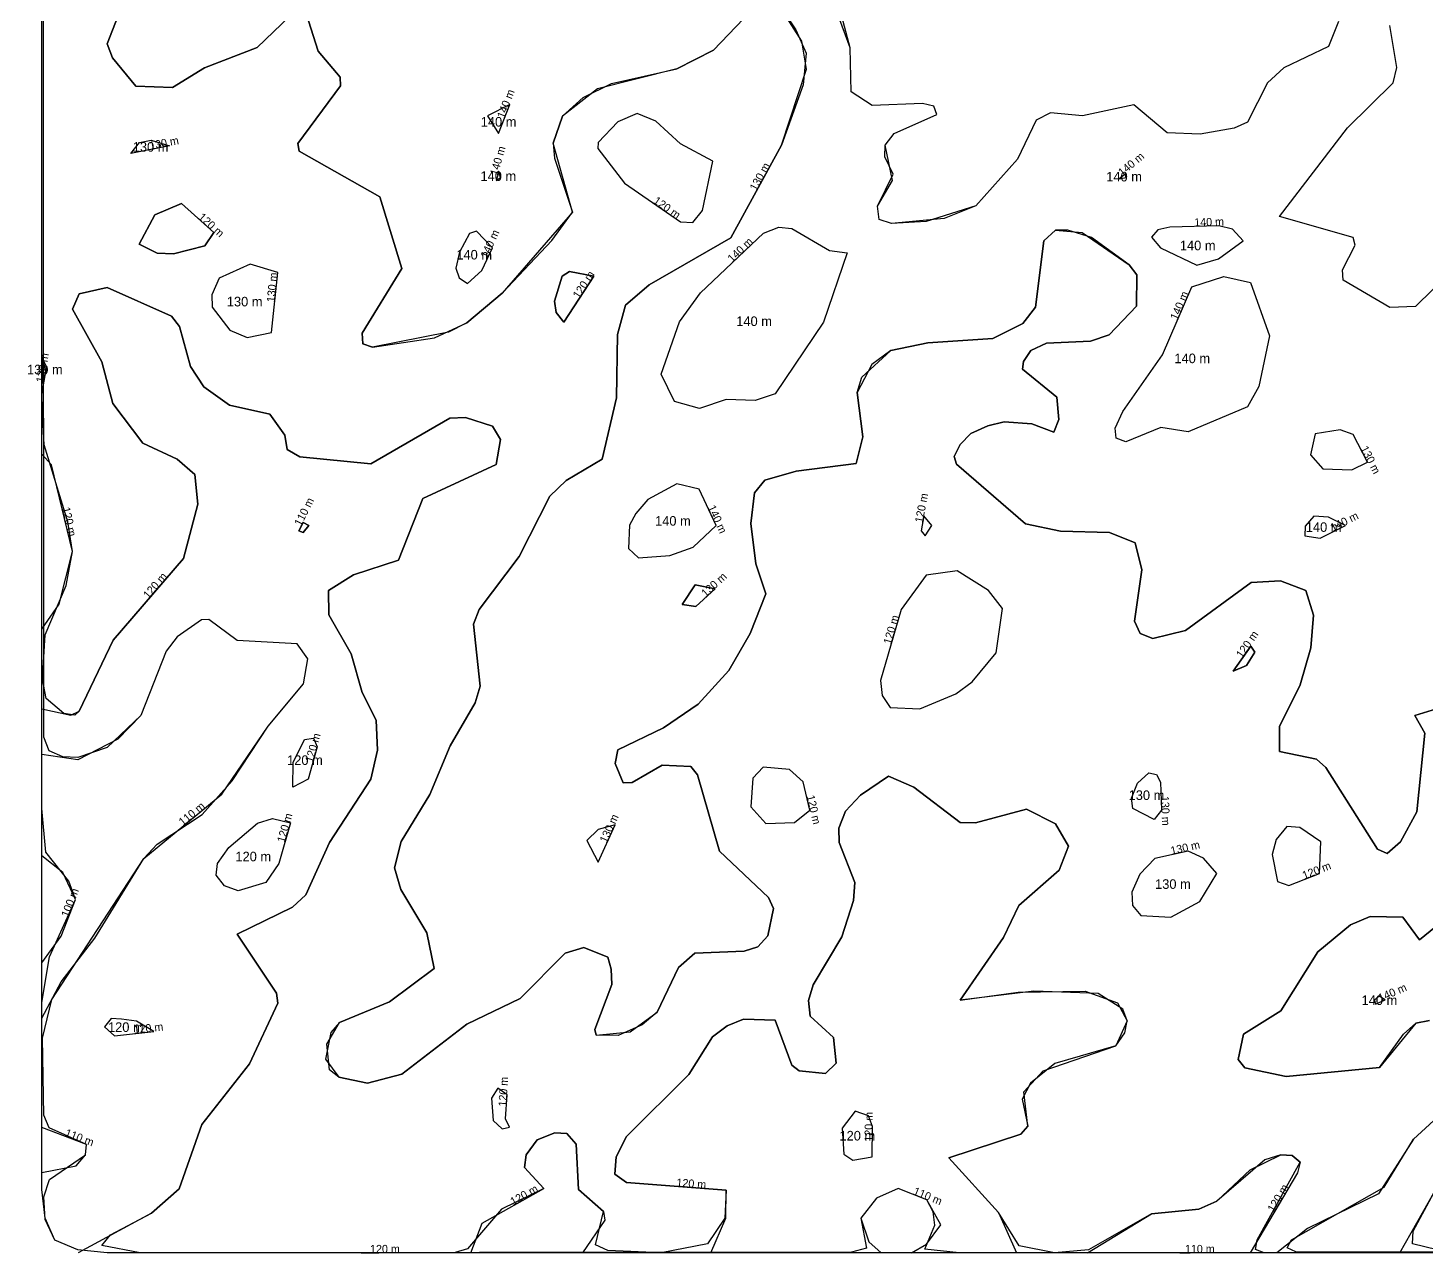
# Model space of a CAD drawing. Extents: x 120.7465 to 120.8269, y 14.0376 to 14.0711.
# Drawn here: x 120.74655 to 120.76166, y 14.0378 to 14.05105 of the extents above; entities that cross this region are included whole.
import ezdxf
from ezdxf.enums import TextEntityAlignment as Align

# ---------------------------------------------------------------- set-up
doc = ezdxf.new("R2010")
doc.units = 0
doc.header["$MEASUREMENT"] = 0
for name, color, linetype in [('Contour_Line_Intermediate', 7, 'Continuous'), ('Contour_Line_Major', 7, 'Continuous'), ('FEATURE_LABEL', 7, 'Continuous'), ('Iso-height_Area', 7, 'Continuous')]:
    doc.layers.add(name, color=color, linetype=linetype)

msp = doc.modelspace()

# ---------------------------------------------------------------- linework, layer by layer
at = {"layer": 'Contour_Line_Intermediate', "color": 36}
for points in [[(120.754481, 14.051588), (120.75485, 14.051029), (120.75496, 14.050774), (120.75493, 14.050433), (120.754696, 14.049781), (120.754145, 14.048778), (120.753264, 14.04827), (120.753006, 14.048049), (120.75292, 14.047732), (120.75291, 14.047047), (120.752754, 14.046384), (120.752367, 14.046155), (120.75219, 14.045985), (120.751859, 14.045334), (120.751425, 14.044759), (120.751364, 14.044602), (120.751434, 14.04393), (120.75138, 14.04375), (120.751111, 14.043285), (120.750893, 14.042759), (120.750582, 14.04225), (120.75051, 14.041968), (120.750577, 14.041733), (120.750859, 14.041264), (120.750938, 14.040879), (120.750456, 14.040516), (120.749914, 14.040293), (120.749821, 14.040187), (120.749764, 14.039899), (120.749907, 14.039704), (120.750218, 14.03964), (120.750589, 14.039737), (120.751293, 14.040275), (120.751869, 14.040553), (120.752355, 14.041045), (120.752557, 14.041104), (120.752815, 14.041001), (120.752854, 14.040871), (120.752861, 14.040705), (120.752674, 14.04022), (120.752691, 14.040156), (120.753057, 14.040195), (120.753348, 14.040405), (120.753582, 14.04089), (120.753756, 14.041044), (120.754292, 14.041065), (120.754438, 14.041114), (120.754547, 14.041232), (120.754607, 14.041528), (120.754554, 14.041644), (120.754025, 14.042147), (120.753785, 14.042971), (120.753713, 14.043061), (120.753402, 14.043076), (120.75308, 14.042891), (120.752983, 14.042884), (120.752894, 14.043096), (120.752925, 14.043241), (120.753419, 14.043482), (120.753793, 14.043737), (120.754124, 14.044101), (120.754357, 14.044501), (120.754526, 14.044931), (120.754417, 14.045253), (120.754363, 14.04569), (120.754404, 14.04602), (120.754515, 14.046159), (120.754853, 14.046255), (120.755501, 14.046338), (120.755573, 14.046627), (120.755513, 14.047107), (120.755562, 14.047273), (120.755875, 14.047559), (120.756275, 14.047642), (120.75698, 14.047689), (120.757305, 14.047851), (120.757441, 14.04803), (120.757531, 14.048747), (120.757656, 14.04886), (120.757945, 14.048836), (120.758452, 14.048486), (120.758538, 14.048378), (120.758532, 14.048039), (120.758237, 14.04773), (120.758036, 14.047662), (120.757559, 14.04764), (120.757391, 14.047561), (120.75731, 14.047441), (120.7573, 14.047359), (120.757672, 14.047056), (120.757692, 14.046814), (120.757638, 14.046677), (120.7574, 14.046768), (120.757102, 14.046788), (120.756926, 14.046744), (120.756743, 14.046664), (120.756627, 14.046544), (120.75656, 14.046415), (120.756585, 14.046333), (120.757331, 14.045686), (120.75771, 14.045606), (120.75824, 14.045594), (120.75852, 14.045479), (120.758591, 14.045189), (120.75851, 14.044632), (120.758572, 14.0445), (120.758711, 14.044445), (120.759062, 14.044533), (120.759772, 14.045051), (120.760092, 14.045068), (120.760366, 14.044966), (120.760448, 14.0447), (120.760419, 14.044345), (120.760303, 14.043945), (120.760081, 14.043493), (120.760078, 14.043225), (120.760478, 14.043143), (120.760581, 14.043052), (120.761138, 14.042169), (120.761243, 14.042122), (120.761387, 14.042249), (120.761566, 14.042573), (120.761651, 14.043423), (120.761543, 14.043615), (120.76187, 14.043713)], [(120.747519, 14.051173), (120.747402, 14.050878), (120.747459, 14.050724), (120.747711, 14.050419), (120.74811, 14.050404), (120.748456, 14.050616), (120.749024, 14.050835), (120.749465, 14.051259)], [(120.760717, 14.051119), (120.76061, 14.050849), (120.760128, 14.050617), (120.759948, 14.050454), (120.759733, 14.050031), (120.759589, 14.049964), (120.759221, 14.049898), (120.758865, 14.049915), (120.758506, 14.050218), (120.75795, 14.050098), (120.757604, 14.050129), (120.757448, 14.05005), (120.757245, 14.049629), (120.756794, 14.049126), (120.756453, 14.048986), (120.755884, 14.048932), (120.755751, 14.048977), (120.755732, 14.049122), (120.755896, 14.049398), (120.755816, 14.049781), (120.755914, 14.049905), (120.756373, 14.050113), (120.75634, 14.050203), (120.756218, 14.050231), (120.755673, 14.050211), (120.755448, 14.050358), (120.755436, 14.050832), (120.755313, 14.051294)], [(120.749553, 14.051204), (120.749684, 14.050798), (120.74992, 14.050514), (120.749925, 14.050422), (120.749465, 14.0498), (120.74948, 14.049717), (120.750349, 14.049221), (120.750588, 14.048447), (120.750161, 14.047747), (120.750167, 14.047634), (120.75027, 14.047596), (120.750941, 14.047698), (120.75129, 14.04786), (120.751675, 14.04818), (120.75221, 14.048749), (120.752433, 14.049056), (120.752225, 14.049801), (120.752327, 14.050094), (120.752548, 14.050295), (120.752856, 14.050449), (120.753564, 14.050607), (120.753959, 14.050806), (120.754284, 14.051148)], [(120.761927, 14.048408), (120.761551, 14.048036), (120.761272, 14.048024), (120.760769, 14.048322), (120.760762, 14.048433), (120.760897, 14.048699), (120.760875, 14.048783), (120.76008, 14.049011), (120.760816, 14.049968), (120.761307, 14.050456), (120.761348, 14.050622), (120.761272, 14.051075)], [(120.751756, 14.05022), (120.751515, 14.050097), (120.751635, 14.049906), (120.751756, 14.05022)], [(120.75395, 14.049607), (120.753602, 14.049794), (120.753334, 14.05004), (120.753133, 14.050124), (120.752926, 14.050033), (120.752713, 14.049809), (120.752708, 14.049743), (120.752998, 14.04937), (120.753602, 14.048952), (120.753734, 14.048945), (120.753839, 14.049073), (120.75395, 14.049607)], [(120.748076, 14.049772), (120.747659, 14.04969), (120.747753, 14.049809), (120.747879, 14.049835), (120.748076, 14.049772)], [(120.751655, 14.04943), (120.751636, 14.049492), (120.75161, 14.049399), (120.751655, 14.04943)], [(120.758423, 14.04943), (120.75841, 14.049466), (120.758347, 14.049415), (120.758423, 14.04943)], [(120.748555, 14.048835), (120.74846, 14.048692), (120.748119, 14.048607), (120.747944, 14.048614), (120.747749, 14.04871), (120.747919, 14.049027), (120.748205, 14.049149), (120.748555, 14.048835)], [(120.751568, 14.04867), (120.751395, 14.04885), (120.751319, 14.048826), (120.751211, 14.048622), (120.751174, 14.048452), (120.75121, 14.048347), (120.7513, 14.048285), (120.751455, 14.048427), (120.751568, 14.04867)], [(120.755403, 14.048618), (120.755148, 14.047868), (120.754627, 14.047093), (120.754408, 14.047021), (120.754097, 14.04703), (120.753809, 14.046934), (120.753538, 14.04701), (120.753393, 14.047304), (120.753591, 14.04787), (120.753819, 14.048184), (120.7545, 14.04883), (120.754664, 14.048893), (120.754806, 14.04888), (120.755214, 14.048643), (120.755403, 14.048618)], [(120.759688, 14.048746), (120.759572, 14.048871), (120.759424, 14.04891), (120.758895, 14.048894), (120.758764, 14.048864), (120.758697, 14.048785), (120.758793, 14.04867), (120.759187, 14.048482), (120.759421, 14.048552), (120.759688, 14.048746)], [(120.749246, 14.048404), (120.748949, 14.048493), (120.748614, 14.048342), (120.748533, 14.048162), (120.748539, 14.048028), (120.748728, 14.047781), (120.748916, 14.047701), (120.749178, 14.047754), (120.749246, 14.048404)], [(120.752665, 14.048364), (120.752342, 14.047867), (120.752258, 14.04797), (120.752241, 14.048095), (120.752322, 14.048364), (120.7524, 14.048413), (120.752665, 14.048364)], [(120.75997, 14.04772), (120.759856, 14.047171), (120.759734, 14.046953), (120.759091, 14.04668), (120.758796, 14.046729), (120.758418, 14.046573), (120.758313, 14.046611), (120.758301, 14.046719), (120.758385, 14.046902), (120.758815, 14.047514), (120.759131, 14.048249), (120.759477, 14.048361), (120.759765, 14.048297), (120.75997, 14.04772)], [(120.746696, 14.043687), (120.747008, 14.043619), (120.747099, 14.043661), (120.747467, 14.044427), (120.748227, 14.045312), (120.748381, 14.045899), (120.748349, 14.046221), (120.748159, 14.046385), (120.747788, 14.046557), (120.747462, 14.046986), (120.747346, 14.047438), (120.747029, 14.048008), (120.7471, 14.048173), (120.747401, 14.048243), (120.748098, 14.047931), (120.748186, 14.04782), (120.748305, 14.047389), (120.748447, 14.047166), (120.748725, 14.046968), (120.749161, 14.046871), (120.749323, 14.046646), (120.749348, 14.046489), (120.749485, 14.04641), (120.750255, 14.046336), (120.751107, 14.046828), (120.751278, 14.046836), (120.751568, 14.046743), (120.751657, 14.046598), (120.75161, 14.046327), (120.750817, 14.04596), (120.750552, 14.045294), (120.750066, 14.045136), (120.749797, 14.044966), (120.7498, 14.044701), (120.750041, 14.044282), (120.750159, 14.043863), (120.75031, 14.043564), (120.750327, 14.04324), (120.750254, 14.042925), (120.749807, 14.042239), (120.74955, 14.041675), (120.749405, 14.041541), (120.748808, 14.041249), (120.749235, 14.040612), (120.749248, 14.040503), (120.748941, 14.039847), (120.748427, 14.039193), (120.748181, 14.038496), (120.74788, 14.038233), (120.747089, 14.037803)], [(120.746696, 14.047087), (120.746738, 14.047329), (120.746696, 14.047505)], [(120.76103, 14.046352), (120.760876, 14.046653), (120.760737, 14.046703), (120.760464, 14.046661), (120.760415, 14.046431), (120.760547, 14.046281), (120.76086, 14.04627), (120.76103, 14.046352)], [(120.746696, 14.044546), (120.746882, 14.044819), (120.747026, 14.045387), (120.746799, 14.046325), (120.746696, 14.046441)], [(120.753986, 14.045668), (120.753805, 14.046061), (120.753563, 14.046118), (120.753249, 14.04595), (120.75312, 14.045797), (120.753052, 14.045672), (120.753041, 14.045421), (120.753148, 14.045318), (120.753486, 14.045342), (120.75374, 14.045435), (120.753986, 14.045668)], [(120.749584, 14.045668), (120.749523, 14.045593), (120.749476, 14.045609), (120.749521, 14.0457), (120.749584, 14.045668)], [(120.756319, 14.045668), (120.756235, 14.045774), (120.756204, 14.04561), (120.756249, 14.045557), (120.756319, 14.045668)], [(120.760792, 14.045668), (120.760611, 14.045758), (120.760449, 14.04577), (120.760357, 14.045662), (120.760352, 14.045558), (120.760521, 14.045532), (120.760792, 14.045668)], [(120.757083, 14.044772), (120.756934, 14.044967), (120.756595, 14.045177), (120.756257, 14.04513), (120.755989, 14.044761), (120.755764, 14.043991), (120.755782, 14.04383), (120.755871, 14.043699), (120.756191, 14.043687), (120.756578, 14.043847), (120.756756, 14.043978), (120.757015, 14.044292), (120.757083, 14.044772)], [(120.753978, 14.044984), (120.753768, 14.044794), (120.753621, 14.044814), (120.753759, 14.045025), (120.753978, 14.044984)], [(120.746696, 14.040341), (120.746906, 14.040735), (120.747267, 14.041206), (120.747798, 14.042068), (120.748643, 14.042764), (120.749143, 14.0435), (120.749524, 14.043956), (120.749573, 14.044225), (120.749458, 14.044387), (120.748807, 14.044424), (120.748501, 14.044651), (120.748422, 14.044648), (120.748158, 14.044466), (120.74804, 14.04431), (120.747766, 14.043615), (120.747519, 14.043357), (120.747086, 14.043136), (120.746696, 14.043191)], [(120.759812, 14.0443), (120.759723, 14.044153), (120.759578, 14.044092), (120.759768, 14.044364), (120.759812, 14.0443)], [(120.749674, 14.043274), (120.749574, 14.042925), (120.749409, 14.04284), (120.749415, 14.043106), (120.749536, 14.043353), (120.749635, 14.04337), (120.749674, 14.043274)], [(120.753929, 14.037803), (120.754094, 14.038179), (120.754095, 14.038481), (120.753017, 14.038563), (120.752893, 14.038655), (120.752906, 14.038842), (120.753019, 14.039061), (120.753692, 14.039732), (120.753948, 14.040139), (120.754107, 14.040257), (120.754285, 14.040329), (120.754624, 14.040321), (120.754805, 14.039834), (120.754885, 14.03977), (120.755171, 14.039742), (120.755285, 14.039855), (120.755257, 14.040132), (120.755005, 14.040361), (120.754986, 14.040531), (120.755035, 14.040703), (120.755345, 14.041219), (120.755474, 14.041614), (120.755487, 14.041808), (120.755316, 14.042239), (120.755315, 14.042395), (120.755385, 14.042579), (120.755549, 14.042752), (120.755851, 14.042958), (120.756124, 14.04284), (120.756627, 14.042457), (120.756791, 14.042453), (120.757344, 14.0426), (120.757656, 14.042442), (120.757797, 14.042202), (120.757698, 14.041941), (120.75726, 14.04156), (120.757096, 14.041213), (120.756625, 14.040534), (120.757253, 14.040621), (120.757977, 14.040633), (120.758326, 14.040506), (120.758431, 14.040313), (120.758309, 14.040041), (120.757651, 14.039852), (120.757387, 14.039639), (120.757295, 14.039467), (120.757358, 14.039175), (120.757283, 14.039085), (120.756505, 14.03883), (120.757041, 14.038239), (120.757237, 14.037803)], [(120.755001, 14.04259), (120.75493, 14.042896), (120.75478, 14.043031), (120.754495, 14.043056), (120.754384, 14.042935), (120.754364, 14.042627), (120.754525, 14.042447), (120.754836, 14.042458), (120.755001, 14.04259)], [(120.758803, 14.04259), (120.758724, 14.042489), (120.758494, 14.042607), (120.758478, 14.042721), (120.758544, 14.042883), (120.758665, 14.042995), (120.758748, 14.042974), (120.758791, 14.042893), (120.758803, 14.04259)], [(120.749383, 14.042454), (120.749257, 14.042013), (120.749118, 14.041807), (120.74882, 14.041718), (120.74867, 14.041773), (120.748581, 14.041888), (120.748594, 14.042012), (120.748719, 14.042187), (120.749028, 14.042451), (120.749189, 14.042499), (120.749383, 14.042454)], [(120.752894, 14.04243), (120.752711, 14.042381), (120.752589, 14.042262), (120.75271, 14.042028), (120.752894, 14.04243)], [(120.760528, 14.042248), (120.760298, 14.042404), (120.760157, 14.042412), (120.760044, 14.042272), (120.760001, 14.042109), (120.760059, 14.041819), (120.76018, 14.041775), (120.760512, 14.041905), (120.760528, 14.042248)], [(120.746696, 14.040939), (120.746904, 14.041226), (120.74706, 14.041625), (120.746923, 14.041915), (120.746696, 14.042096)], [(120.759403, 14.041906), (120.759256, 14.042072), (120.759092, 14.042148), (120.758732, 14.042067), (120.758569, 14.041899), (120.758484, 14.041704), (120.758489, 14.041559), (120.758581, 14.041451), (120.758905, 14.041434), (120.759219, 14.041603), (120.759403, 14.041906)], [(120.761864, 14.041407), (120.761594, 14.041188), (120.761413, 14.041432), (120.761061, 14.04144), (120.760847, 14.041349), (120.760495, 14.04106), (120.760094, 14.04042), (120.759689, 14.040167), (120.759634, 14.039895), (120.759706, 14.039803), (120.76015, 14.03971), (120.761162, 14.039806), (120.761422, 14.040167), (120.761554, 14.040286), (120.7617, 14.040315)], [(120.761223, 14.040538), (120.761159, 14.040578), (120.761105, 14.040535), (120.761116, 14.040492), (120.761223, 14.040538)], [(120.747905, 14.040196), (120.747721, 14.040309), (120.747558, 14.040332), (120.747444, 14.040338), (120.747375, 14.040249), (120.74748, 14.040149), (120.747905, 14.040196)], [(120.762228, 14.039674), (120.76153, 14.039031), (120.761149, 14.038443), (120.760382, 14.038066), (120.760049, 14.037803)], [(120.751727, 14.039513), (120.751627, 14.039584), (120.751557, 14.039476), (120.751576, 14.039234), (120.751672, 14.039143), (120.751753, 14.039163), (120.751711, 14.039254), (120.751727, 14.039513)], [(120.755679, 14.039171), (120.755634, 14.039286), (120.75549, 14.039337), (120.755349, 14.039153), (120.755368, 14.03887), (120.755467, 14.038804), (120.755676, 14.03884), (120.755679, 14.039171)], [(120.746696, 14.038672), (120.747066, 14.038745), (120.747169, 14.038864), (120.74718, 14.038975), (120.746696, 14.039158)], [(120.751335, 14.037803), (120.751458, 14.038125), (120.752124, 14.038501), (120.751914, 14.038727), (120.751932, 14.038864), (120.752052, 14.039024), (120.752244, 14.039102), (120.752374, 14.039095), (120.752475, 14.03898), (120.752499, 14.038489), (120.752769, 14.03825), (120.752785, 14.038156), (120.752542, 14.037803)], [(120.758003, 14.037803), (120.758695, 14.038225), (120.759207, 14.038276), (120.759402, 14.038364), (120.759763, 14.0387), (120.760094, 14.038864), (120.760218, 14.038856), (120.760302, 14.038784), (120.760275, 14.038668), (120.759761, 14.037803)], [(120.756099, 14.037803), (120.756264, 14.037896), (120.756418, 14.038107), (120.756266, 14.038375), (120.755956, 14.038501), (120.755721, 14.038395), (120.755552, 14.038179), (120.755637, 14.037924), (120.755771, 14.037803)], [(120.761379, 14.037803), (120.76175, 14.038452)], [(120.750148, 14.037803), (120.750341, 14.037803)], [(120.759003, 14.037803), (120.759112, 14.037803)]]:
    msp.add_lwpolyline(points, dxfattribs=at)
at = {"layer": 'Contour_Line_Major', "color": 36}
msp.add_lwpolyline([(120.746696, 14.040939), (120.746904, 14.041226), (120.74706, 14.041625), (120.746923, 14.041915), (120.746696, 14.042096)], dxfattribs=at)
at = {"layer": 'Iso-height_Area', "color": 140}
msp.add_polyline3d([(120.819881, 14.070974, 50), (120.825891, 14.070974, 50), (120.826209, 14.070939, 50), (120.826457, 14.070837, 50), (120.826563, 14.070598, 50), (120.826598, 14.07029, 50), (120.826598, 14.038487, 50), (120.826563, 14.038179, 50), (120.826457, 14.037939, 50), (120.826209, 14.037837, 50), (120.825891, 14.037803, 50), (120.763666, 14.037803, 50), (120.747403, 14.037803, 50), (120.747085, 14.037837, 50), (120.746837, 14.037939, 50), (120.746731, 14.038179, 50), (120.746696, 14.038487, 50), (120.746696, 14.065502, 50), (120.746696, 14.07029, 50), (120.746731, 14.070598, 50), (120.746837, 14.070837, 50), (120.747085, 14.070939, 50), (120.747403, 14.070974, 50), (120.819881, 14.070974, 50)], close=True, dxfattribs=at)
at = {"layer": 'Iso-height_Area', "color": 4}
msp.add_polyline3d([(120.819881, 14.070974, 70), (120.825891, 14.070974, 70), (120.826209, 14.070939, 70), (120.826457, 14.070837, 70), (120.826563, 14.070598, 70), (120.826598, 14.07029, 70), (120.826598, 14.038487, 70), (120.826563, 14.038179, 70), (120.826457, 14.037939, 70), (120.826209, 14.037837, 70), (120.825891, 14.037803, 70), (120.763666, 14.037803, 70), (120.747403, 14.037803, 70), (120.747085, 14.037837, 70), (120.746837, 14.037939, 70), (120.746731, 14.038179, 70), (120.746696, 14.038487, 70), (120.746696, 14.065502, 70), (120.746696, 14.07029, 70), (120.746731, 14.070598, 70), (120.746837, 14.070837, 70), (120.747085, 14.070939, 70), (120.747403, 14.070974, 70), (120.819881, 14.070974, 70)], close=True, dxfattribs=at)
msp.add_polyline3d([(120.825891, 14.037803, 80), (120.763666, 14.037803, 80), (120.747403, 14.037803, 80), (120.747085, 14.037837, 80), (120.746837, 14.037939, 80), (120.746731, 14.038179, 80), (120.746696, 14.038487, 80), (120.746696, 14.064133, 80), (120.746752, 14.065081, 80), (120.746696, 14.065852, 80), (120.746696, 14.068238, 80), (120.746696, 14.07029, 80), (120.746731, 14.070598, 80), (120.746837, 14.070837, 80), (120.747085, 14.070939, 80), (120.747403, 14.070974, 80), (120.819174, 14.070974, 80)], dxfattribs=at)
at = {"layer": 'Iso-height_Area', "color": 120}
for points in [[(120.825891, 14.037803, 90), (120.763666, 14.037803, 90), (120.747403, 14.037803, 90), (120.747085, 14.037837, 90), (120.746837, 14.037939, 90), (120.746731, 14.038179, 90), (120.746696, 14.038487, 90), (120.746696, 14.06412, 90)], [(120.825891, 14.037803, 100), (120.763666, 14.037803, 100), (120.747403, 14.037803, 100), (120.747085, 14.037837, 100), (120.746837, 14.037939, 100), (120.746731, 14.038179, 100), (120.746696, 14.038487, 100), (120.746696, 14.04051, 100), (120.746777, 14.041003, 100), (120.74706, 14.041625, 100), (120.746986, 14.041822, 100), (120.746739, 14.042137, 100), (120.746696, 14.042609, 100), (120.746696, 14.064107, 100)], [(120.825891, 14.037803, 100), (120.763666, 14.037803, 100), (120.747403, 14.037803, 100), (120.747085, 14.037837, 100), (120.746837, 14.037939, 100), (120.746731, 14.038179, 100), (120.746696, 14.038487, 100), (120.746696, 14.04051, 100), (120.746777, 14.041003, 100), (120.74706, 14.041625, 100), (120.746986, 14.041822, 100), (120.746739, 14.042137, 100), (120.746696, 14.042609, 100), (120.746696, 14.064107, 100)], [(120.825891, 14.037803, 110), (120.756616, 14.037803, 110), (120.756245, 14.037845, 110), (120.756353, 14.038102, 110), (120.756335, 14.038247, 110), (120.756266, 14.038375, 110), (120.755956, 14.038501, 110), (120.755721, 14.038395, 110), (120.755552, 14.038179, 110), (120.755612, 14.037854, 110), (120.75545, 14.037812, 110), (120.747403, 14.037803, 110), (120.747085, 14.037837, 110), (120.746837, 14.037939, 110), (120.746731, 14.038163, 110), (120.746719, 14.03841, 110), (120.746778, 14.038596, 110), (120.747169, 14.038864, 110), (120.74718, 14.038975, 110), (120.746776, 14.039157, 110), (120.746718, 14.039292, 110), (120.746704, 14.040123, 110), (120.746802, 14.040542, 110), (120.747798, 14.042068, 110), (120.747942, 14.042222, 110), (120.748428, 14.042545, 110), (120.748755, 14.042907, 110), (120.749143, 14.0435, 110), (120.749524, 14.043956, 110), (120.749573, 14.044225, 110), (120.749458, 14.044387, 110), (120.748807, 14.044424, 110), (120.748501, 14.044651, 110), (120.748422, 14.044648, 110), (120.748158, 14.044466, 110), (120.74804, 14.04431, 110), (120.747766, 14.043615, 110), (120.747401, 14.043266, 110), (120.747086, 14.04316, 110), (120.746922, 14.043167, 110), (120.746775, 14.043232, 110), (120.746718, 14.043381, 110), (120.746708, 14.064081, 110)], [(120.825891, 14.037803, 120), (120.759915, 14.037805, 120), (120.75982, 14.037841, 120), (120.759837, 14.037946, 120), (120.760302, 14.038784, 120), (120.760218, 14.038856, 120), (120.760094, 14.038864, 120), (120.75992, 14.038808, 120), (120.759402, 14.038364, 120), (120.759207, 14.038276, 120), (120.758695, 14.038225, 120), (120.758013, 14.037837, 120), (120.757648, 14.037803, 120), (120.757264, 14.037879, 120), (120.757041, 14.038239, 120), (120.756505, 14.03883, 120), (120.757283, 14.039085, 120), (120.757358, 14.039175, 120), (120.757315, 14.039546, 120), (120.757525, 14.039773, 120), (120.758309, 14.040041, 120), (120.758406, 14.040181, 120), (120.758431, 14.040313, 120), (120.758387, 14.040437, 120), (120.758117, 14.040607, 120), (120.757424, 14.040633, 120), (120.756625, 14.040534, 120), (120.757096, 14.041213, 120), (120.75726, 14.04156, 120), (120.757698, 14.041941, 120), (120.757797, 14.042202, 120), (120.757656, 14.042442, 120), (120.757344, 14.0426, 120), (120.756791, 14.042453, 120), (120.756627, 14.042457, 120), (120.756124, 14.04284, 120), (120.755851, 14.042958, 120), (120.755549, 14.042752, 120), (120.755385, 14.042579, 120), (120.755315, 14.042395, 120), (120.755316, 14.042239, 120), (120.755487, 14.041808, 120), (120.755474, 14.041614, 120), (120.755345, 14.041219, 120), (120.755035, 14.040703, 120), (120.754986, 14.040531, 120), (120.755005, 14.040361, 120), (120.755257, 14.040132, 120), (120.755285, 14.039855, 120), (120.755171, 14.039742, 120), (120.754885, 14.03977, 120), (120.754805, 14.039834, 120), (120.754624, 14.040321, 120), (120.754285, 14.040329, 120), (120.754107, 14.040257, 120), (120.753948, 14.040139, 120), (120.753692, 14.039732, 120), (120.753019, 14.039061, 120), (120.752906, 14.038842, 120), (120.752893, 14.038655, 120), (120.753017, 14.038563, 120), (120.754095, 14.038481, 120), (120.754083, 14.038179, 120), (120.753893, 14.0379, 120), (120.753394, 14.037803, 120), (120.752815, 14.037829, 120), (120.752684, 14.037889, 120), (120.752769, 14.03825, 120), (120.752499, 14.038489, 120), (120.752475, 14.03898, 120), (120.752374, 14.039095, 120), (120.752244, 14.039102, 120), (120.752052, 14.039024, 120), (120.751932, 14.038864, 120), (120.751914, 14.038727, 120), (120.752124, 14.038501, 120), (120.751665, 14.038277, 120), (120.751299, 14.037847, 120), (120.751165, 14.037808, 120), (120.74776, 14.037803, 120), (120.747344, 14.037884, 120), (120.747438, 14.038, 120), (120.74788, 14.038233, 120), (120.748181, 14.038496, 120), (120.748427, 14.039193, 120), (120.748941, 14.039847, 120), (120.749248, 14.040503, 120), (120.749235, 14.040612, 120), (120.748808, 14.041249, 120), (120.749405, 14.041541, 120), (120.74955, 14.041675, 120), (120.749807, 14.042239, 120), (120.750254, 14.042925, 120), (120.750327, 14.04324, 120), (120.75031, 14.043564, 120), (120.750159, 14.043863, 120), (120.750041, 14.044282, 120), (120.7498, 14.044701, 120), (120.749797, 14.044966, 120), (120.750066, 14.045136, 120), (120.750552, 14.045294, 120), (120.750817, 14.04596, 120), (120.75161, 14.046327, 120), (120.751657, 14.046598, 120), (120.751568, 14.046743, 120), (120.751278, 14.046836, 120), (120.751107, 14.046828, 120), (120.750255, 14.046336, 120), (120.749485, 14.04641, 120), (120.749348, 14.046489, 120), (120.749323, 14.046646, 120), (120.749161, 14.046871, 120), (120.748725, 14.046968, 120), (120.748447, 14.047166, 120), (120.748305, 14.047389, 120), (120.748186, 14.04782, 120), (120.748098, 14.047931, 120), (120.747401, 14.048243, 120), (120.7471, 14.048173, 120), (120.747029, 14.048008, 120), (120.747346, 14.047438, 120), (120.747462, 14.046986, 120), (120.747788, 14.046557, 120), (120.748159, 14.046385, 120), (120.748349, 14.046221, 120), (120.748381, 14.045899, 120), (120.748227, 14.045312, 120), (120.747467, 14.044427, 120), (120.747099, 14.043661, 120), (120.747053, 14.043618, 120), (120.746933, 14.043636, 120), (120.746741, 14.043797, 120), (120.746704, 14.044005, 120), (120.746731, 14.044485, 120), (120.74696, 14.045019, 120), (120.747026, 14.045387, 120), (120.746978, 14.045706, 120), (120.746721, 14.046539, 120), (120.746696, 14.047045, 120), (120.746696, 14.061052, 120)]]:
    msp.add_polyline3d(points, dxfattribs=at)
at = {"layer": 'Iso-height_Area', "color": 110}
for points in [[(120.76187, 14.043713, 130), (120.761543, 14.043615, 130), (120.761651, 14.043423, 130), (120.761566, 14.042573, 130), (120.761387, 14.042249, 130), (120.761243, 14.042122, 130), (120.761138, 14.042169, 130), (120.760581, 14.043052, 130), (120.760478, 14.043143, 130), (120.760078, 14.043225, 130), (120.760081, 14.043493, 130), (120.760303, 14.043945, 130), (120.760419, 14.044345, 130), (120.760448, 14.0447, 130), (120.760366, 14.044966, 130), (120.760092, 14.045068, 130), (120.759772, 14.045051, 130), (120.759062, 14.044533, 130), (120.758711, 14.044445, 130), (120.758572, 14.0445, 130), (120.75851, 14.044632, 130), (120.758591, 14.045189, 130), (120.75852, 14.045479, 130), (120.75824, 14.045594, 130), (120.75771, 14.045606, 130), (120.757331, 14.045686, 130), (120.756585, 14.046333, 130), (120.75656, 14.046415, 130), (120.756627, 14.046544, 130), (120.756743, 14.046664, 130), (120.756926, 14.046744, 130), (120.757102, 14.046788, 130), (120.7574, 14.046768, 130), (120.757638, 14.046677, 130), (120.757692, 14.046814, 130), (120.757672, 14.047056, 130), (120.7573, 14.047359, 130), (120.75731, 14.047441, 130), (120.757391, 14.047561, 130), (120.757559, 14.04764, 130), (120.758036, 14.047662, 130), (120.758237, 14.04773, 130), (120.758532, 14.048039, 130), (120.758538, 14.048378, 130), (120.758452, 14.048486, 130), (120.758046, 14.048781, 130), (120.75779, 14.04886, 130), (120.757656, 14.04886, 130), (120.757531, 14.048747, 130), (120.757441, 14.04803, 130), (120.757305, 14.047851, 130), (120.75698, 14.047689, 130), (120.756275, 14.047642, 130), (120.755875, 14.047559, 130), (120.755671, 14.04741, 130), (120.755513, 14.047107, 130), (120.755573, 14.046627, 130), (120.755501, 14.046338, 130), (120.754853, 14.046255, 130), (120.754515, 14.046159, 130), (120.754404, 14.04602, 130), (120.754363, 14.04569, 130), (120.754417, 14.045253, 130), (120.754526, 14.044931, 130), (120.754357, 14.044501, 130), (120.754124, 14.044101, 130), (120.753793, 14.043737, 130), (120.753419, 14.043482, 130), (120.752925, 14.043241, 130), (120.752894, 14.043096, 130), (120.752983, 14.042884, 130), (120.75308, 14.042891, 130), (120.753402, 14.043076, 130), (120.753713, 14.043061, 130), (120.753785, 14.042971, 130), (120.754025, 14.042147, 130), (120.754554, 14.041644, 130), (120.754607, 14.041528, 130), (120.754547, 14.041232, 130), (120.754438, 14.041114, 130), (120.754292, 14.041065, 130), (120.753756, 14.041044, 130), (120.753582, 14.04089, 130), (120.753348, 14.040405, 130), (120.753186, 14.040268, 130), (120.752929, 14.040153, 130), (120.752691, 14.040156, 130), (120.752674, 14.04022, 130), (120.752861, 14.040705, 130), (120.752854, 14.040871, 130), (120.752815, 14.041001, 130), (120.752557, 14.041104, 130), (120.752355, 14.041045, 130), (120.751869, 14.040553, 130), (120.751293, 14.040275, 130), (120.750589, 14.039737, 130), (120.750218, 14.03964, 130), (120.749907, 14.039704, 130), (120.749808, 14.039784, 130), (120.749777, 14.040059, 130), (120.749914, 14.040293, 130), (120.750456, 14.040516, 130), (120.750938, 14.040879, 130), (120.750859, 14.041264, 130), (120.750577, 14.041733, 130), (120.75051, 14.041968, 130), (120.750582, 14.04225, 130), (120.750893, 14.042759, 130), (120.751111, 14.043285, 130), (120.75138, 14.04375, 130), (120.751434, 14.04393, 130), (120.751364, 14.044602, 130), (120.751425, 14.044759, 130), (120.751859, 14.045334, 130), (120.75219, 14.045985, 130), (120.752367, 14.046155, 130), (120.752754, 14.046384, 130), (120.75291, 14.047047, 130), (120.75292, 14.047732, 130), (120.753006, 14.048049, 130), (120.753264, 14.04827, 130), (120.754145, 14.048778, 130), (120.754696, 14.049781, 130), (120.754966, 14.050603, 130), (120.754913, 14.050906, 130), (120.754481, 14.051588, 130)], [(120.749465, 14.051259, 130), (120.749024, 14.050835, 130), (120.748456, 14.050616, 130), (120.74811, 14.050404, 130), (120.747711, 14.050419, 130), (120.747459, 14.050724, 130), (120.747402, 14.050878, 130), (120.747519, 14.051173, 130)], [(120.754284, 14.051148, 130), (120.753959, 14.050806, 130), (120.753564, 14.050607, 130), (120.752703, 14.05039, 130), (120.752327, 14.050094, 130), (120.752225, 14.049801, 130), (120.752239, 14.049639, 130), (120.752433, 14.049056, 130), (120.751675, 14.04818, 130), (120.75129, 14.04786, 130), (120.751092, 14.047759, 130), (120.75027, 14.047596, 130), (120.750167, 14.047634, 130), (120.750161, 14.047747, 130), (120.750588, 14.048447, 130), (120.750349, 14.049221, 130), (120.74948, 14.049717, 130), (120.749465, 14.0498, 130), (120.749925, 14.050422, 130), (120.74992, 14.050514, 130), (120.749684, 14.050798, 130), (120.749553, 14.051204, 130)], [(120.760717, 14.051119, 140), (120.76061, 14.050849, 140), (120.760128, 14.050617, 140), (120.759948, 14.050454, 140), (120.759733, 14.050031, 140), (120.759589, 14.049964, 140), (120.759221, 14.049898, 140), (120.758865, 14.049915, 140), (120.758506, 14.050218, 140), (120.75795, 14.050098, 140), (120.757604, 14.050129, 140), (120.757448, 14.05005, 140), (120.757245, 14.049629, 140), (120.756794, 14.049126, 140), (120.756259, 14.048955, 140), (120.755884, 14.048932, 140), (120.755751, 14.048977, 140), (120.755732, 14.049122, 140), (120.755903, 14.049466, 140), (120.755812, 14.049656, 140), (120.755816, 14.049781, 140), (120.755914, 14.049905, 140), (120.756373, 14.050113, 140), (120.75634, 14.050203, 140), (120.756218, 14.050231, 140), (120.755673, 14.050211, 140), (120.755448, 14.050358, 140), (120.755436, 14.050832, 140), (120.755324, 14.051135, 140)], [(120.761927, 14.048408, 140), (120.761551, 14.048036, 140), (120.761272, 14.048024, 140), (120.760769, 14.048322, 140), (120.760762, 14.048433, 140), (120.760897, 14.048699, 140), (120.760875, 14.048783, 140), (120.76008, 14.049011, 140), (120.760816, 14.049968, 140), (120.761307, 14.050456, 140), (120.761348, 14.050622, 140), (120.761272, 14.051075, 140)], [(120.7617, 14.040315, 130), (120.761554, 14.040286, 130), (120.761162, 14.039806, 130), (120.76015, 14.03971, 130), (120.759706, 14.039803, 130), (120.759634, 14.039895, 130), (120.759689, 14.040167, 130), (120.760094, 14.04042, 130), (120.760495, 14.04106, 130), (120.760847, 14.041349, 130), (120.761061, 14.04144, 130), (120.761413, 14.041432, 130), (120.761594, 14.041188, 130), (120.761864, 14.041407, 130)], [(120.825891, 14.037803, 130), (120.760256, 14.037816, 130), (120.760163, 14.037858, 130), (120.76021, 14.037945, 130), (120.761213, 14.038512, 130), (120.76153, 14.039031, 130), (120.762228, 14.039674, 130)], [(120.761917, 14.037803, 140), (120.761519, 14.037902, 140), (120.761524, 14.038038, 140), (120.76175, 14.038452, 140)]]:
    msp.add_polyline3d(points, dxfattribs=at)
for points in [[(120.751756, 14.05022, 140), (120.751515, 14.050097, 140), (120.751635, 14.049906, 140), (120.751756, 14.05022, 140)], [(120.748076, 14.049772, 130), (120.747659, 14.04969, 130), (120.747753, 14.049809, 130), (120.747879, 14.049835, 130), (120.748076, 14.049772, 130)], [(120.751655, 14.04943, 140), (120.751636, 14.049492, 140), (120.75161, 14.049399, 140), (120.751655, 14.04943, 140)], [(120.758423, 14.04943, 140), (120.75841, 14.049466, 140), (120.758347, 14.049415, 140), (120.758423, 14.04943, 140)], [(120.751568, 14.04867, 140), (120.751395, 14.04885, 140), (120.751319, 14.048826, 140), (120.751211, 14.048622, 140), (120.751174, 14.048452, 140), (120.75121, 14.048347, 140), (120.7513, 14.048285, 140), (120.751455, 14.048427, 140), (120.751568, 14.04867, 140)], [(120.755403, 14.048618, 140), (120.755148, 14.047868, 140), (120.754627, 14.047093, 140), (120.754408, 14.047021, 140), (120.754097, 14.04703, 140), (120.753809, 14.046934, 140), (120.753538, 14.04701, 140), (120.753393, 14.047304, 140), (120.753591, 14.04787, 140), (120.753819, 14.048184, 140), (120.7545, 14.04883, 140), (120.754664, 14.048893, 140), (120.754806, 14.04888, 140), (120.755214, 14.048643, 140), (120.755403, 14.048618, 140)], [(120.759688, 14.048746, 140), (120.759572, 14.048871, 140), (120.759424, 14.04891, 140), (120.758895, 14.048894, 140), (120.758764, 14.048864, 140), (120.758697, 14.048785, 140), (120.758793, 14.04867, 140), (120.759187, 14.048482, 140), (120.759421, 14.048552, 140), (120.759688, 14.048746, 140)], [(120.749246, 14.048404, 130), (120.748949, 14.048493, 130), (120.748614, 14.048342, 130), (120.748533, 14.048162, 130), (120.748539, 14.048028, 130), (120.748728, 14.047781, 130), (120.748916, 14.047701, 130), (120.749178, 14.047754, 130), (120.749246, 14.048404, 130)], [(120.75997, 14.04772, 140), (120.759856, 14.047171, 140), (120.759734, 14.046953, 140), (120.759091, 14.04668, 140), (120.758796, 14.046729, 140), (120.758418, 14.046573, 140), (120.758313, 14.046611, 140), (120.758301, 14.046719, 140), (120.758385, 14.046902, 140), (120.758815, 14.047514, 140), (120.759131, 14.048249, 140), (120.759477, 14.048361, 140), (120.759765, 14.048297, 140), (120.75997, 14.04772, 140)], [(120.746751, 14.047378, 130), (120.746707, 14.047203, 130), (120.746705, 14.047463, 130), (120.746751, 14.047378, 130)], [(120.76103, 14.046352, 0), (120.760876, 14.046653, 0), (120.760737, 14.046703, 0), (120.760464, 14.046661, 0), (120.760415, 14.046431, 0), (120.760547, 14.046281, 0), (120.76086, 14.04627, 0), (120.76103, 14.046352, 0)], [(120.753986, 14.045668, 140), (120.753805, 14.046061, 140), (120.753563, 14.046118, 140), (120.753249, 14.04595, 140), (120.75312, 14.045797, 140), (120.753052, 14.045672, 140), (120.753041, 14.045421, 140), (120.753148, 14.045318, 140), (120.753486, 14.045342, 140), (120.75374, 14.045435, 140), (120.753986, 14.045668, 140)], [(120.760792, 14.045668, 140), (120.760611, 14.045758, 140), (120.760449, 14.04577, 140), (120.760357, 14.045662, 140), (120.760352, 14.045558, 140), (120.760521, 14.045532, 140), (120.760792, 14.045668, 140)], [(120.753978, 14.044984, 0), (120.753759, 14.045025, 0), (120.753621, 14.044814, 0), (120.753768, 14.044794, 0), (120.753978, 14.044984, 0)], [(120.758803, 14.04259, 130), (120.758724, 14.042489, 130), (120.758494, 14.042607, 130), (120.758478, 14.042721, 130), (120.758544, 14.042883, 130), (120.758665, 14.042995, 130), (120.758748, 14.042974, 130), (120.758791, 14.042893, 130), (120.758803, 14.04259, 130)], [(120.752894, 14.04243, 0), (120.752711, 14.042381, 0), (120.752589, 14.042262, 0), (120.75271, 14.042028, 0), (120.752894, 14.04243, 0)], [(120.759403, 14.041906, 130), (120.759256, 14.042072, 130), (120.759092, 14.042148, 130), (120.758732, 14.042067, 130), (120.758569, 14.041899, 130), (120.758484, 14.041704, 130), (120.758489, 14.041559, 130), (120.758581, 14.041451, 130), (120.758905, 14.041434, 130), (120.759219, 14.041603, 130), (120.759403, 14.041906, 130)], [(120.761223, 14.040538, 140), (120.761159, 14.040578, 140), (120.761105, 14.040535, 140), (120.761116, 14.040492, 140), (120.761223, 14.040538, 140)]]:
    msp.add_polyline3d(points, close=True, dxfattribs=at)
at = {"layer": 'Iso-height_Area', "color": 120}
for points in [[(120.75395, 14.049607, 0), (120.753602, 14.049794, 0), (120.753334, 14.05004, 0), (120.753133, 14.050124, 0), (120.752926, 14.050033, 0), (120.752713, 14.049809, 0), (120.752708, 14.049743, 0), (120.752998, 14.04937, 0), (120.753602, 14.048952, 0), (120.753734, 14.048945, 0), (120.753839, 14.049073, 0), (120.75395, 14.049607, 0)], [(120.748555, 14.048835, 0), (120.748205, 14.049149, 0), (120.747919, 14.049027, 0), (120.747749, 14.04871, 0), (120.747944, 14.048614, 0), (120.748119, 14.048607, 0), (120.74846, 14.048692, 0), (120.748555, 14.048835, 0)], [(120.752665, 14.048364, 0), (120.7524, 14.048413, 0), (120.752322, 14.048364, 0), (120.752241, 14.048095, 0), (120.752258, 14.04797, 0), (120.752342, 14.047867, 0), (120.752665, 14.048364, 0)], [(120.749584, 14.045668, 0), (120.749521, 14.0457, 0), (120.749476, 14.045609, 0), (120.749523, 14.045593, 0), (120.749584, 14.045668, 0)], [(120.756319, 14.045668, 0), (120.756235, 14.045774, 0), (120.756204, 14.04561, 0), (120.756249, 14.045557, 0), (120.756319, 14.045668, 0)], [(120.757083, 14.044772, 0), (120.756934, 14.044967, 0), (120.756595, 14.045177, 0), (120.756257, 14.04513, 0), (120.755989, 14.044761, 0), (120.755764, 14.043991, 0), (120.755782, 14.04383, 0), (120.755871, 14.043699, 0), (120.756191, 14.043687, 0), (120.756578, 14.043847, 0), (120.756756, 14.043978, 0), (120.757015, 14.044292, 0), (120.757083, 14.044772, 0)], [(120.759812, 14.0443, 0), (120.759768, 14.044364, 0), (120.759578, 14.044092, 0), (120.759723, 14.044153, 0), (120.759812, 14.0443, 0)], [(120.749674, 14.043274, 120), (120.749574, 14.042925, 120), (120.749409, 14.04284, 120), (120.749415, 14.043106, 120), (120.749536, 14.043353, 120), (120.749635, 14.04337, 120), (120.749674, 14.043274, 120)], [(120.755001, 14.04259, 0), (120.75493, 14.042896, 0), (120.75478, 14.043031, 0), (120.754495, 14.043056, 0), (120.754384, 14.042935, 0), (120.754364, 14.042627, 0), (120.754525, 14.042447, 0), (120.754836, 14.042458, 0), (120.755001, 14.04259, 0)], [(120.749383, 14.042454, 120), (120.749257, 14.042013, 120), (120.749118, 14.041807, 120), (120.74882, 14.041718, 120), (120.74867, 14.041773, 120), (120.748581, 14.041888, 120), (120.748594, 14.042012, 120), (120.748719, 14.042187, 120), (120.749028, 14.042451, 120), (120.749189, 14.042499, 120), (120.749383, 14.042454, 120)], [(120.760528, 14.042248, 0), (120.760298, 14.042404, 0), (120.760157, 14.042412, 0), (120.760044, 14.042272, 0), (120.760001, 14.042109, 0), (120.760059, 14.041819, 0), (120.76018, 14.041775, 0), (120.760512, 14.041905, 0), (120.760528, 14.042248, 0)], [(120.747905, 14.040196, 120), (120.747721, 14.040309, 120), (120.747558, 14.040332, 120), (120.747444, 14.040338, 120), (120.747375, 14.040249, 120), (120.74748, 14.040149, 120), (120.747905, 14.040196, 120)], [(120.751727, 14.039513, 0), (120.751627, 14.039584, 0), (120.751557, 14.039476, 0), (120.751576, 14.039234, 0), (120.751672, 14.039143, 0), (120.751753, 14.039163, 0), (120.751711, 14.039254, 0), (120.751727, 14.039513, 0)], [(120.755679, 14.039171, 120), (120.755634, 14.039286, 120), (120.75549, 14.039337, 120), (120.755349, 14.039153, 120), (120.755368, 14.03887, 120), (120.755467, 14.038804, 120), (120.755676, 14.03884, 120), (120.755679, 14.039171, 120)]]:
    msp.add_polyline3d(points, close=True, dxfattribs=at)

# ---------------------------------------------------------------- texts
at = {"layer": 'FEATURE_LABEL', "color": 18}
for s, rotation, p in [('140 m', 68.9, (120.751695, 14.050063)), ('130 m', 11.1, (120.747867, 14.049731)), ('140 m', 74, (120.751623, 14.049446)), ('130 m', 61.2, (120.75442, 14.049279)), ('140 m', 39.8, (120.758379, 14.04944)), ('120 m', 325.3, (120.7533, 14.049161)), ('120 m', 318.1, (120.74838, 14.048992)), ('140 m', 1.8, (120.759159, 14.048902)), ('140 m', 65.2, (120.751512, 14.048549)), ('140 m', 43.4, (120.75416, 14.048507)), ('130 m', 84.1, (120.749212, 14.048079)), ('120 m', 57, (120.752503, 14.048115)), ('140 m', 66.7, (120.758973, 14.047882)), ('130 m', 80.1, (120.746717, 14.047208)), ('130 m', 297, (120.760953, 14.046502)), ('110 m', 63.3, (120.749498, 14.045654)), ('120 m', 79, (120.75622, 14.045692)), ('120 m', 283.6, (120.746913, 14.045856)), ('140 m', 294.6, (120.753895, 14.045865)), ('140 m', 26.7, (120.760656, 14.0456)), ('120 m', 49.3, (120.747847, 14.04487)), ('130 m', 42.1, (120.753873, 14.044889)), ('120 m', 73.7, (120.755877, 14.044376)), ('120 m', 55, (120.759673, 14.044228)), ('120 m', 74.1, (120.749624, 14.043099)), ('110 m', 39.5, (120.74822, 14.042416)), ('120 m', 283.1, (120.754965, 14.042743)), ('130 m', 272.4, (120.758797, 14.042742)), ('120 m', 74.1, (120.74932, 14.042233)), ('130 m', 65.4, (120.752802, 14.042229)), ('130 m', 12.6, (120.758912, 14.042108)), ('120 m', 21.3, (120.760346, 14.04184)), ('100 m', 68.7, (120.746982, 14.041425)), ('100 m', 68.7, (120.746982, 14.041425)), ('140 m', 23.3, (120.761169, 14.040515)), ('120 m', 6.3, (120.747693, 14.040173)), ('120 m', 86.5, (120.751719, 14.039383)), ('120 m', 89.4, (120.755678, 14.039005)), ('110 m', 339.3, (120.746938, 14.039067)), ('120 m', 355.7, (120.753556, 14.038522)), ('120 m', 59.3, (120.760018, 14.038236)), ('120 m', 29.4, (120.751791, 14.038313)), ('110 m', 337.8, (120.756111, 14.038438))]:
    msp.add_text(s, height=0.0000865, rotation=rotation, dxfattribs=at).set_placement(p)
for s, p in [('140 m', (120.751635, 14.050033, 140)), ('130 m', (120.747872, 14.049762, 130)), ('140 m', (120.751632, 14.049446, 140)), ('140 m', (120.758399, 14.04944, 140)), ('140 m', (120.759195, 14.048696, 140)), ('140 m', (120.751371, 14.048596, 140)), ('130 m', (120.748889, 14.048089, 130)), ('140 m', (120.754398, 14.047877, 140)), ('140 m', (120.759136, 14.047475, 140)), ('130 m', (120.746728, 14.047354, 130)), ('140 m', (120.75352, 14.045718, 140)), ('140 m', (120.760557, 14.045651, 140)), ('120 m', (120.749541, 14.043131, 120)), ('130 m', (120.758641, 14.042752, 130)), ('120 m', (120.748982, 14.042089, 120)), ('130 m', (120.758927, 14.041791, 130)), ('140 m', (120.76116, 14.040535, 140)), ('120 m', (120.747604, 14.040244, 120)), ('120 m', (120.755514, 14.03907, 120))]:
    msp.add_text(s, height=0.0001038, dxfattribs=at).set_placement(p, align=Align.MIDDLE_CENTER)
for s, p in [('120 m', (120.750245, 14.037803)), ('110 m', (120.759057, 14.037803))]:
    msp.add_text(s, height=0.0000865, dxfattribs=at).set_placement(p)

doc.saveas('drawing.dxf')
